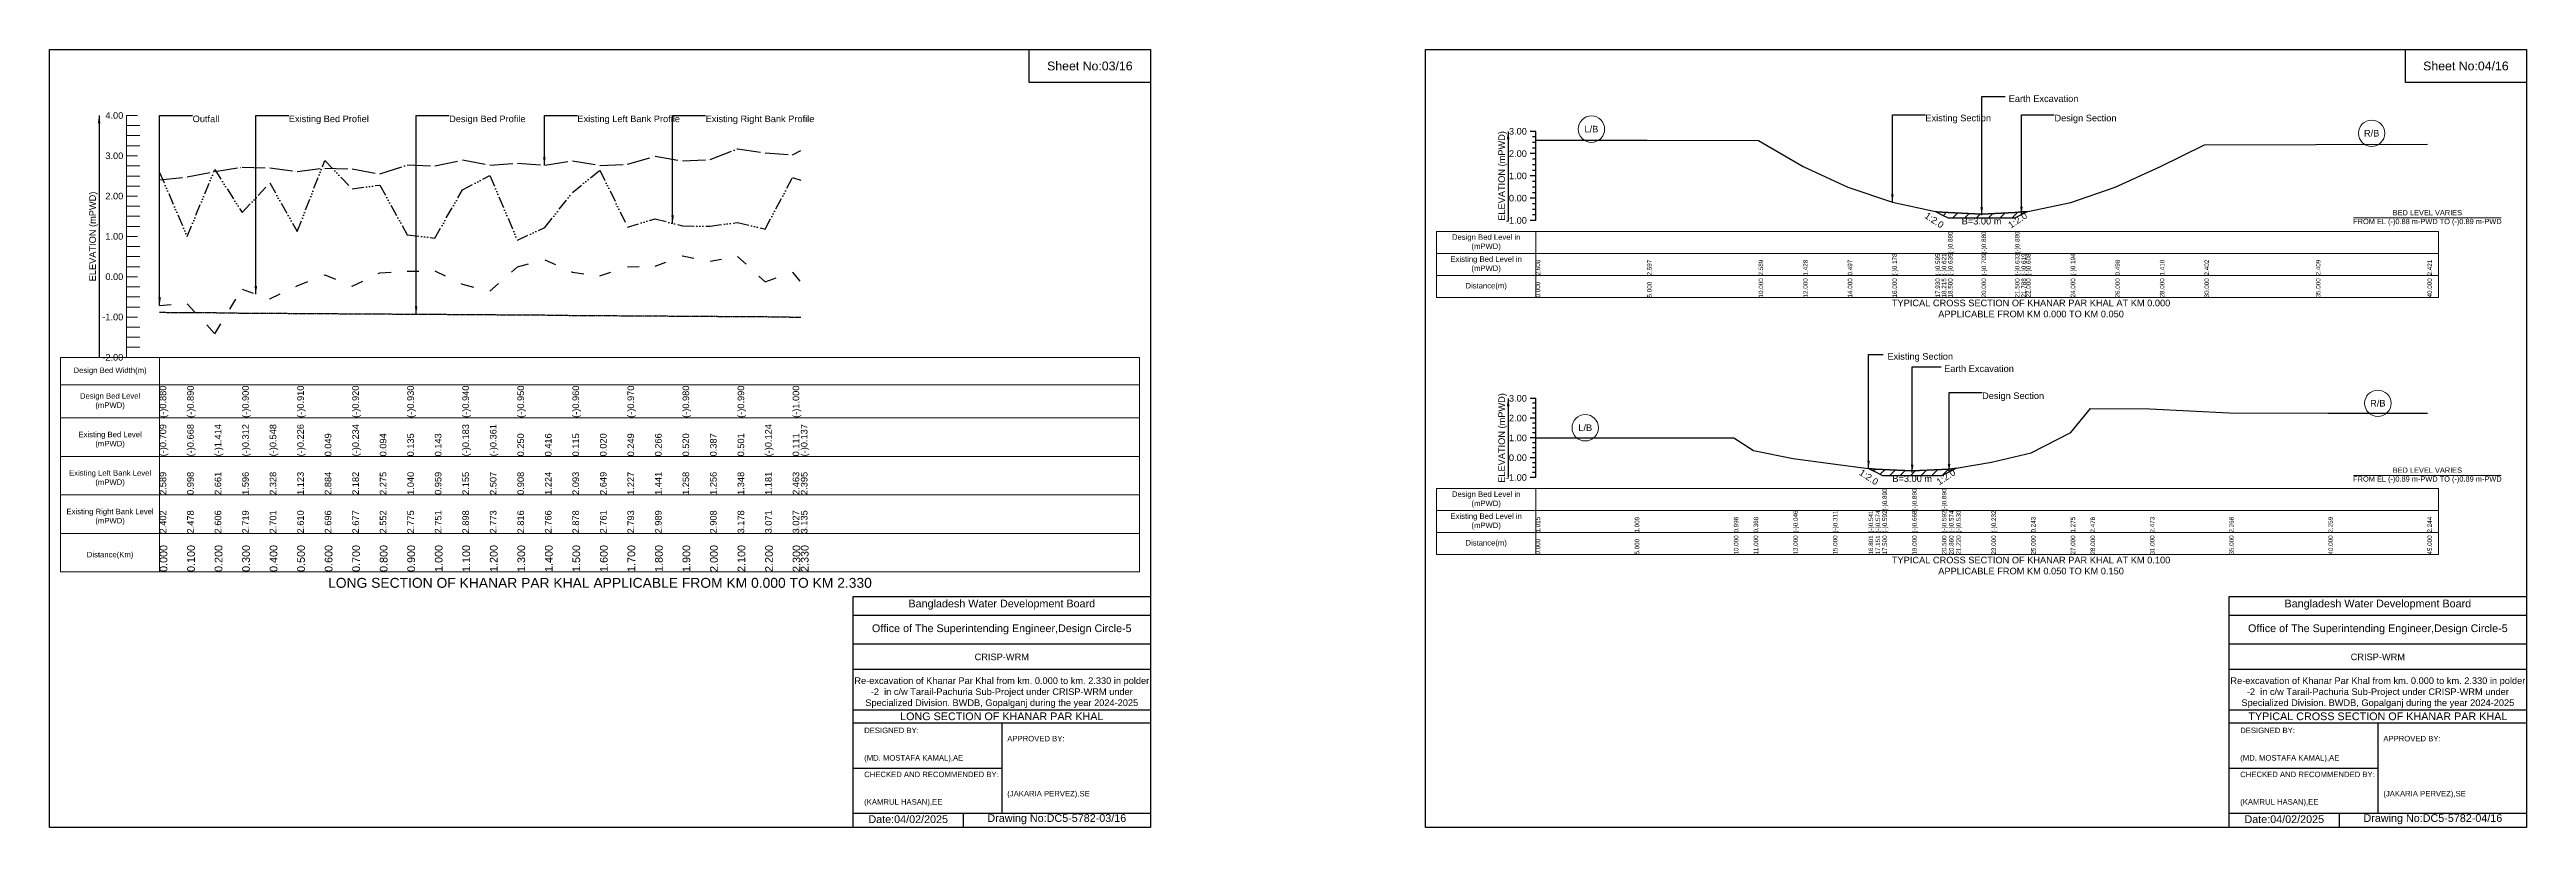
# Model space of a CAD drawing. Header units: inches. Extents: x 91000 to 268000, y -5656 to 7228.
# Drawn here: x 120000 to 138000, y -5656 to 0 of the extents above; entities that cross this region are included whole.
import ezdxf

# ---------------------------------------------------------------- set-up
doc = ezdxf.new("R2010")
doc.units = ezdxf.units.IN
doc.header["$LTSCALE"] = 7
doc.header["$MEASUREMENT"] = 0
for name, pattern in [('ACAD_ISO03W100', [30, 12, -18]), ('ACAD_ISO04W100', [30, 24, -3, 0, -3]), ('ACAD_ISO14W100', [24, 12, -3, 0, -3, 0, -3, 0, -3]), ('CENTER', [2, 1.25, -0.25, 0.25, -0.25])]:
    doc.linetypes.add(name, pattern=pattern)
for name, color, linetype, lineweight in [('Cross section Data Border', 7, 'Continuous', 9), ('Cross Section Labels', 7, 'Continuous', 9), ('Design Bed Level Long Section', 7, 'CENTER', 25), ('Existing Bed Level for Long Section', 7, 'ACAD_ISO03W100', 25), ('Existing Left Bank of Long section', 7, 'ACAD_ISO04W100', 25), ('Existing Right Bank of Long Section', 7, 'ACAD_ISO14W100', 25), ('Existing_Bed_Level for Xsection', 7, 'Continuous', 25), ('Long Section Border', 7, 'Continuous', 9), ('Long Section Labels', 7, 'Continuous', 9), ('Vscale for Long Section', 7, 'Continuous', 9)]:
    doc.layers.add(name, color=color, linetype=linetype, lineweight=lineweight)
doc.styles.get("Standard").update_dxf_attribs({"font": 'arial.ttf'})
doc.dimstyles.get("Standard").update_dxf_attribs({"dimtxt": 0.18, "dimasz": 0.18, "dimexe": 0.18, "dimexo": 0.0625, "dimgap": 0.09, "dimtad": 0, "dimtih": 1, "dimtoh": 1, "dimdec": 4, "dimzin": 0, "dimdsep": 46, "dimtxsty": 'Standard', "dimcen": 0.09, "dimadec": 0, "dimazin": 0, "dimtfac": 1, "dimtdec": 4, "dimtofl": 0, "dimtmove": 0, "dimatfit": 3, "dimfxl": 1, "dimtolj": 1, "dimtzin": 0, "dimarcsym": 0})

msp = doc.modelspace()

# ---------------------------------------------------------------- hatches: boundary and pattern name
at = {"layer": 'Existing_Bed_Level for Xsection'}
h = msp.add_hatch(dxfattribs=at)
h.set_pattern_fill('ANSI31', color=256, scale=486, style=0)
h.paths.add_polyline_path([(133705, -1177), (133716, -1183), (133751, -1201), (133797, -1224), (134040, -1224), (134283, -1224), (134330, -1200), (134364, -1183), (134376, -1177), (134364, -1180), (134330, -1181), (134283, -1184), (134040, -1196), (133797, -1184), (133751, -1182), (133716, -1180)])
h = msp.add_hatch(dxfattribs=at)
h.set_pattern_fill('ANSI31', color=256, scale=432, style=0)
h.paths.add_polyline_path([(133219, -3046), (133248, -3060), (133270, -3071), (133320, -3096), (133536, -3096), (133752, -3096), (133804, -3070), (133824, -3060), (133856, -3044), (133824, -3049), (133804, -3050), (133752, -3053), (133536, -3064), (133320, -3053), (133270, -3050), (133248, -3049)])

# ---------------------------------------------------------------- linework, layer by layer
for points in [[(120000, 0), (128000, 0), (128000, -5656), (120000, -5656)], [(127120, 0), (128000, 0), (128000, -240), (127120, -240)], [(130000, 0), (138000, 0), (138000, -5656), (130000, -5656)], [(137120, 0), (138000, 0), (138000, -240), (137120, -240)]]:
    msp.add_lwpolyline(points, close=True)
for points in [[(125840, -5656), (125840, -3976), (128000, -3976)], [(125840, -4112), (128000, -4112)], [(135840, -5656), (135840, -3976), (138000, -3976)], [(135840, -4112), (138000, -4112)], [(125840, -4320), (128000, -4320)], [(135840, -4320), (138000, -4320)], [(125840, -4504), (128000, -4504)], [(135840, -4504), (138000, -4504)], [(125840, -4800), (128000, -4800)], [(135840, -4800), (138000, -4800)], [(125840, -4896), (128000, -4896)], [(126920, -4896), (126920, -5552)], [(135840, -4896), (138000, -4896)], [(136920, -4896), (136920, -5552)], [(125840, -5224), (126920, -5224)], [(135840, -5224), (136920, -5224)], [(125840, -5552), (128000, -5552)], [(126640, -5552), (126640, -5656)], [(135840, -5552), (138000, -5552)], [(136640, -5552), (136640, -5656)]]:
    msp.add_lwpolyline(points)
at = {"layer": 'Cross section Data Border'}
for points in [[(130080, -1323), (137360, -1323), (137360, -1803), (130080, -1803)], [(130080, -3192), (137360, -3192), (137360, -3672), (130080, -3672)]]:
    msp.add_lwpolyline(points, close=True, dxfattribs=at)
for points in [[(130800, -1323), (130800, -1803)], [(130080, -1483), (137360, -1483)], [(130080, -1643), (137360, -1643)], [(130800, -3192), (130800, -3672)], [(130080, -3352), (137360, -3352)], [(130080, -3512), (137360, -3512)]]:
    msp.add_lwpolyline(points, dxfattribs=at)
at = {"layer": 'Cross Section Labels'}
for points in [[(136744, -1224), (137816, -1224)], [(136744, -3096), (137816, -3096)]]:
    msp.add_lwpolyline(points, dxfattribs=at)
for centre in [(131205, -579), (136875, -609), (136920, -2572), (131160, -2750)]:
    msp.add_circle(centre, 96, dxfattribs=at)
at = {"layer": 'Design Bed Level Long Section'}
msp.add_lwpolyline([(120800, -1910), (121000, -1913), (121200, -1913), (121400, -1916), (121600, -1916), (121800, -1919), (122000, -1919), (122200, -1922), (122400, -1922), (122600, -1924), (122800, -1924), (123000, -1927), (123200, -1927), (123400, -1930), (123600, -1930), (123800, -1933), (124000, -1933), (124200, -1936), (124400, -1936), (124600, -1939), (124800, -1939), (125000, -1942), (125200, -1942), (125400, -1945), (125460, -1945)], dxfattribs=at)
at = {"layer": 'Existing Bed Level for Long Section'}
msp.add_lwpolyline([(120800, -1860), (121000, -1848), (121200, -2066), (121400, -1743), (121600, -1813), (121800, -1718), (122000, -1638), (122200, -1721), (122400, -1624), (122600, -1612), (122800, -1610), (123000, -1706), (123200, -1758), (123400, -1579), (123600, -1530), (123800, -1618), (124000, -1646), (124200, -1579), (124400, -1574), (124600, -1500), (124800, -1539), (125000, -1505), (125200, -1688), (125400, -1619), (125460, -1692)], dxfattribs=at)
at = {"layer": 'Existing Left Bank of Long section'}
msp.add_lwpolyline([(120800, -948), (121000, -926), (121200, -888), (121400, -855), (121600, -861), (121800, -887), (122000, -862), (122200, -868), (122400, -904), (122600, -839), (122800, -846), (123000, -803), (123200, -840), (123400, -827), (123600, -842), (123800, -809), (124000, -843), (124200, -834), (124400, -776), (124600, -809), (124800, -800), (125000, -721), (125200, -752), (125400, -765), (125460, -733)], dxfattribs=at)
at = {"layer": 'Existing Right Bank of Long Section'}
msp.add_lwpolyline([(120800, -893), (121000, -1360), (121200, -872), (121400, -1184), (121600, -970), (121800, -1323), (122000, -807), (122200, -1013), (122400, -985), (122600, -1347), (122800, -1371), (123000, -1021), (123200, -917), (123400, -1386), (123600, -1293), (123800, -1039), (124000, -876), (124200, -1292), (124400, -1230), (124600, -1283), (124800, -1284), (125000, -1257), (125200, -1306), (125400, -930), (125460, -950)], dxfattribs=at)
at = {"layer": 'Existing_Bed_Level for Xsection'}
for points in [[(130800, -595), (130760, -595)], [(130800, -636), (130776, -636)], [(130800, -676), (130776, -676)], [(130800, -717), (130776, -717)], [(130800, -1243), (130800, -1081), (130800, -919), (130800, -757), (130800, -595)], [(130800, -659), (131610, -660), (132420, -662), (132744, -850), (133068, -1001), (133392, -1110), (133705, -1177), (133716, -1180), (133751, -1182), (133797, -1184), (133797, -1184), (134040, -1196), (134040, -1196), (134283, -1184), (134283, -1184), (134330, -1181), (134364, -1180), (134376, -1177), (134688, -1113), (135012, -1000), (135336, -853), (135660, -692), (136470, -691), (137280, -689)], [(130800, -757), (130760, -757)], [(130800, -798), (130776, -798)], [(130800, -838), (130776, -838)], [(130800, -879), (130776, -879)], [(130800, -919), (130760, -919)], [(130800, -960), (130776, -960)], [(130800, -1000), (130776, -1000)], [(130800, -1041), (130776, -1041)], [(130800, -1081), (130760, -1081)], [(130800, -1243), (130760, -1243)], [(130800, -1122), (130776, -1122)], [(130800, -1162), (130776, -1162)], [(130800, -1203), (130776, -1203)], [(130800, -2536), (130760, -2536)], [(130800, -2680), (130760, -2680)], [(130800, -2572), (130776, -2572)], [(130800, -2608), (130776, -2608)], [(130800, -2644), (130776, -2644)], [(130800, -3112), (130800, -2968), (130800, -2824), (130800, -2680), (130800, -2536)], [(130800, -2822), (131520, -2823), (132240, -2824), (132384, -2915), (132672, -2974), (132960, -3013), (133219, -3046), (133248, -3049), (133270, -3050), (133320, -3053), (133320, -3053), (133536, -3064), (133536, -3064), (133752, -3053), (133752, -3053), (133804, -3050), (133824, -3049), (133856, -3044), (134112, -3001), (134400, -2933), (134688, -2784), (134832, -2611), (135264, -2612), (135840, -2641), (136560, -2643), (137280, -2645)], [(130800, -2824), (130760, -2824)], [(130800, -2716), (130776, -2716)], [(130800, -2752), (130776, -2752)], [(130800, -2788), (130776, -2788)], [(130800, -2860), (130776, -2860)], [(130800, -2968), (130760, -2968)], [(130800, -2896), (130776, -2896)], [(130800, -2932), (130776, -2932)], [(130800, -3004), (130776, -3004)], [(130800, -3040), (130776, -3040)], [(130800, -3112), (130760, -3112)], [(130800, -3076), (130776, -3076)]]:
    msp.add_lwpolyline(points, dxfattribs=at)
for points in [[(133705, -1177), (133716, -1183), (133751, -1201), (133797, -1224), (133797, -1224), (134040, -1224), (134040, -1224), (134283, -1224), (134283, -1224), (134330, -1200), (134364, -1183), (134376, -1177), (134364, -1180), (134330, -1181), (134283, -1184), (134283, -1184), (134040, -1196), (134040, -1196), (133797, -1184), (133797, -1184), (133751, -1182), (133716, -1180)], [(133219, -3046), (133219, -3046), (133248, -3060), (133270, -3071), (133320, -3096), (133320, -3096), (133536, -3096), (133536, -3096), (133752, -3096), (133752, -3096), (133804, -3070), (133824, -3060), (133856, -3044), (133856, -3044), (133856, -3044), (133824, -3049), (133804, -3050), (133752, -3053), (133752, -3053), (133536, -3064), (133536, -3064), (133320, -3053), (133320, -3053), (133270, -3050), (133248, -3049), (133219, -3046)]]:
    msp.add_lwpolyline(points, close=True, dxfattribs=at)
at = {"layer": 'Long Section Border'}
msp.add_lwpolyline([(120080, -2238), (127920, -2238), (127920, -3798), (120080, -3798)], close=True, dxfattribs=at)
for points in [[(120800, -2238), (120800, -3798)], [(120080, -2438), (127920, -2438)], [(120080, -2678), (127920, -2678)], [(120080, -2958), (127920, -2958)], [(120080, -3238), (127920, -3238)], [(120080, -3518), (127920, -3518)]]:
    msp.add_lwpolyline(points, dxfattribs=at)
at = {"layer": 'Vscale for Long Section'}
for points in [[(120560, -2238), (120560, -1945), (120560, -1652), (120560, -1359), (120560, -1066), (120560, -773), (120560, -480)], [(120560, -480), (120640, -480)], [(120560, -553), (120656, -553)], [(120560, -626), (120656, -626)], [(120560, -700), (120656, -700)], [(120560, -773), (120640, -773)], [(120560, -846), (120656, -846)], [(120560, -920), (120656, -920)], [(120560, -993), (120656, -993)], [(120560, -1066), (120640, -1066)], [(120560, -1139), (120656, -1139)], [(120560, -1212), (120656, -1212)], [(120560, -1286), (120656, -1286)], [(120560, -1359), (120640, -1359)], [(120560, -1432), (120656, -1432)], [(120560, -1506), (120656, -1506)], [(120560, -1579), (120656, -1579)], [(120560, -1652), (120640, -1652)], [(120560, -1725), (120656, -1725)], [(120560, -1798), (120656, -1798)], [(120560, -1872), (120656, -1872)], [(120560, -1945), (120640, -1945)], [(120560, -2018), (120656, -2018)], [(120560, -2092), (120656, -2092)], [(120560, -2165), (120656, -2165)], [(120560, -2238), (120640, -2238)]]:
    msp.add_lwpolyline(points, dxfattribs=at)

# ---------------------------------------------------------------- texts
at = {"attachment_point": 5}
for s, insert, char_height in [('Sheet No:03/16', (127560, -120), 64), ('Sheet No:04/16', (137560, -120), 64), ('Bangladesh Water Development Board', (126920, -4036), 56), ('Bangladesh Water Development Board', (136920, -4036), 56), ('Office of The Superintending Engineer,Design Circle-5', (126920, -4216), 56), ('Office of The Superintending Engineer,Design Circle-5', (136920, -4216), 56)]:
    msp.add_mtext(s, dxfattribs=dict(at, insert=insert, char_height=char_height))
for s, insert, char_height, width, attachment_point in [('CRISP-WRM', (126920, -4416), 48, 2240, 5), ('CRISP-WRM', (136920, -4416), 48, 2240, 5), ('Re-excavation of Khanar Par Khal from km. 0.000 to km. 2.330 in polder -2  in c/w Tarail-Pachuria Sub-Project under CRISP-WRM under Specialized Division. BWDB, Gopalganj during the year 2024-2025', (126920, -4676), 48, 2160, 5), ('Re-excavation of Khanar Par Khal from km. 0.000 to km. 2.330 in polder -2  in c/w Tarail-Pachuria Sub-Project under CRISP-WRM under Specialized Division. BWDB, Gopalganj during the year 2024-2025', (136920, -4676), 48, 2160, 5), ('LONG SECTION OF KHANAR PAR KHAL', (126920, -4848), 56, 2240, 5), ('TYPICAL CROSS SECTION OF KHANAR PAR KHAL', (136920, -4848), 56, 2240, 5), ('DESIGNED BY:^J^J^J(MD. MOSTAFA KAMAL),AE', (125920, -5056), 40, 1120, 4), ('APPROVED BY:^J^J^J^J^J^J(JAKARIA PERVEZ),SE', (126960, -5216), 40, 1120, 4), ('DESIGNED BY:^J^J^J(MD. MOSTAFA KAMAL),AE', (135920, -5056), 40, 1120, 4), ('APPROVED BY:^J^J^J^J^J^J(JAKARIA PERVEZ),SE', (136960, -5216), 40, 1120, 4), ('CHECKED AND RECOMMENDED BY:^J^J^J(KAMRUL HASAN),EE', (125920, -5376), 40, 1120, 4), ('CHECKED AND RECOMMENDED BY:^J^J^J(KAMRUL HASAN),EE', (135920, -5376), 40, 1120, 4), ('Date:04/02/2025', (126240, -5596), 56, 1120, 5), ('Drawing No:DC5-5782-03/16', (127320, -5596), 56, 1760, 5), ('Date:04/02/2025', (136240, -5596), 56, 1120, 5), ('Drawing No:DC5-5782-04/16', (137320, -5596), 56, 1760, 5)]:
    msp.add_mtext(s, dxfattribs=dict(insert=insert, char_height=char_height, width=width, attachment_point=attachment_point))
at = {"layer": 'Cross section Data Border', "char_height": 40, "width": 640, "attachment_point": 5}
for s, insert in [('Design Bed Level in (mPWD)', (130440, -1403)), ('Existing Bed Level in (mPWD)', (130440, -1563)), ('Distance(m)', (130440, -1723)), ('Design Bed Level in (mPWD)', (130440, -3272)), ('Existing Bed Level in (mPWD)', (130440, -3432)), ('Distance(m)', (130440, -3592))]:
    msp.add_mtext(s, dxfattribs=dict(at, insert=insert))
at = {"layer": 'Cross Section Labels'}
for s, insert, char_height, attachment_point in [('Earth Excavation', (134237, -333), 48, 1), ('Existing Section', (133632, -474), 48, 1), ('Design Section', (134570, -474), 48, 1), ('L/B', (131205, -579), 48, 5), ('R/B', (136875, -609), 48, 5), ('B=3.00 m', (134040, -1224), 48, 2), ('BED LEVEL VARIES ^JFROM EL (-)0.88 m-PWD TO (-)0.89 m-PWD', (137280, -1224), 38.4, 5), ('TYPICAL CROSS SECTION OF KHANAR PAR KHAL AT KM 0.000^JAPPLICABLE FROM KM 0.000 TO KM 0.050', (134400, -1883), 48, 5), ('Existing Section', (133356, -2207), 48, 1), ('Earth Excavation', (133768, -2296), 48, 1), ('Design Section', (134044, -2493), 48, 1), ('R/B', (136920, -2572), 48, 5), ('L/B', (131160, -2750), 48, 5), ('BED LEVEL VARIES ^JFROM EL (-)0.89 m-PWD TO (-)0.89 m-PWD', (137280, -3096), 38.4, 5), ('B=3.00 m', (133536, -3096), 48, 2), ('TYPICAL CROSS SECTION OF KHANAR PAR KHAL AT KM 0.100^JAPPLICABLE FROM KM 0.050 TO KM 0.150', (134400, -3752), 48, 5)]:
    msp.add_mtext(s, dxfattribs=dict(at, insert=insert, char_height=char_height, attachment_point=attachment_point))
at = {"layer": 'Cross Section Labels', "char_height": 48, "attachment_point": 2}
for insert, rotation in [((133710, -1221), 326.3099), ((134289, -1221), 33.6901), ((133234, -3089), 326.3099), ((133768, -3088), 33.6901)]:
    msp.add_mtext('1:2.0', dxfattribs=dict(at, insert=insert, rotation=rotation))
at = {"layer": 'Existing_Bed_Level for Xsection', "rotation": 90}
for s, insert, char_height, attachment_point in [('ELEVATION (mPWD)', (130560, -919), 48, 5), ('(-)0.880', (133797, -1483), 32.8, 1), ('(-)0.880', (134040, -1483), 32.8, 1), ('(-)0.880', (134283, -1483), 32.8, 1), ('2.608', (130800, -1643), 32.8, 1), ('2.597', (131610, -1643), 32.8, 1), ('2.589', (132420, -1643), 32.8, 1), ('1.428', (132744, -1643), 32.8, 1), ('0.497', (133068, -1643), 32.8, 1), ('(-)0.178', (133392, -1643), 32.8, 1), ('(-)0.595', (133705, -1643), 32.8, 1), ('(-)0.621', (133751, -1643), 32.8, 1), ('(-)0.635', (133797, -1643), 32.8, 1), ('(-)0.709', (134040, -1643), 32.8, 1), ('(-)0.633', (134283, -1643), 32.8, 1), ('(-)0.619', (134330, -1643), 32.8, 1), ('(-)0.608', (134364, -1643), 32.8, 1), ('(-)0.194', (134688, -1643), 32.8, 1), ('0.498', (135012, -1643), 32.8, 1), ('1.410', (135336, -1643), 32.8, 1), ('2.402', (135660, -1643), 32.8, 1), ('2.409', (136470, -1643), 32.8, 1), ('2.421', (137280, -1643), 32.8, 1), ('0.000', (130800, -1803), 32.8, 1), ('5.000', (131610, -1803), 32.8, 1), ('10.000', (132420, -1803), 32.8, 1), ('12.000', (132744, -1803), 32.8, 1), ('14.000', (133068, -1803), 32.8, 1), ('16.000', (133392, -1803), 32.8, 1), ('17.930', (133705, -1803), 32.8, 1), ('18.215', (133751, -1803), 32.8, 1), ('18.500', (133797, -1803), 32.8, 1), ('20.000', (134040, -1803), 32.8, 1), ('21.500', (134283, -1803), 32.8, 1), ('21.788', (134330, -1803), 32.8, 1), ('22.000', (134364, -1803), 32.8, 1), ('24.000', (134688, -1803), 32.8, 1), ('26.000', (135012, -1803), 32.8, 1), ('28.000', (135336, -1803), 32.8, 1), ('30.000', (135660, -1803), 32.8, 1), ('35.000', (136470, -1803), 32.8, 1), ('40.000', (137280, -1803), 32.8, 1), ('ELEVATION (mPWD)', (130560, -2824), 48, 5), ('(-)0.890', (133320, -3352), 32.8, 1), ('(-)0.890', (133536, -3352), 32.8, 1), ('(-)0.890', (133752, -3352), 32.8, 1), ('1.015', (130800, -3512), 32.8, 1), ('1.009', (131520, -3512), 32.8, 1), ('0.998', (132240, -3512), 32.8, 1), ('0.368', (132384, -3512), 32.8, 1), ('(-)0.046', (132672, -3512), 32.8, 1), ('(-)0.311', (132960, -3512), 32.8, 1), ('(-)0.541', (133219, -3512), 32.8, 1), ('(-)0.574', (133270, -3512), 32.8, 1), ('(-)0.592', (133320, -3512), 32.8, 1), ('(-)0.668', (133536, -3512), 32.8, 1), ('(-)0.592', (133752, -3512), 32.8, 1), ('(-)0.574', (133804, -3512), 32.8, 1), ('(-)0.530', (133856, -3512), 32.8, 1), ('(-)0.232', (134112, -3512), 32.8, 1), ('0.243', (134400, -3512), 32.8, 1), ('1.275', (134688, -3512), 32.8, 1), ('2.478', (134832, -3512), 32.8, 1), ('2.473', (135264, -3512), 32.8, 1), ('2.268', (135840, -3512), 32.8, 1), ('2.259', (136560, -3512), 32.8, 1), ('2.244', (137280, -3512), 32.8, 1), ('0.000', (130800, -3672), 32.8, 1), ('5.000', (131520, -3672), 32.8, 1), ('10.000', (132240, -3672), 32.8, 1), ('11.000', (132384, -3672), 32.8, 1), ('13.000', (132672, -3672), 32.8, 1), ('15.000', (132960, -3672), 32.8, 1), ('16.801', (133219, -3672), 32.8, 1), ('17.151', (133270, -3672), 32.8, 1), ('17.500', (133320, -3672), 32.8, 1), ('19.000', (133536, -3672), 32.8, 1), ('20.500', (133752, -3672), 32.8, 1), ('20.860', (133804, -3672), 32.8, 1), ('21.220', (133856, -3672), 32.8, 1), ('23.000', (134112, -3672), 32.8, 1), ('25.000', (134400, -3672), 32.8, 1), ('27.000', (134688, -3672), 32.8, 1), ('28.000', (134832, -3672), 32.8, 1), ('31.000', (135264, -3672), 32.8, 1), ('35.000', (135840, -3672), 32.8, 1), ('40.000', (136560, -3672), 32.8, 1), ('45.000', (137280, -3672), 32.8, 1)]:
    msp.add_mtext(s, dxfattribs=dict(at, insert=insert, char_height=char_height, attachment_point=attachment_point))
at = {"layer": 'Existing_Bed_Level for Xsection', "char_height": 48, "attachment_point": 6}
for s, insert in [('3.00', (130736, -595)), ('2.00', (130736, -757)), ('1.00', (130736, -919)), ('0.00', (130736, -1081)), ('-1.00', (130736, -1243)), ('3.00', (130736, -2536)), ('2.00', (130736, -2680)), ('1.00', (130736, -2824)), ('0.00', (130736, -2968)), ('-1.00', (130736, -3112))]:
    msp.add_mtext(s, dxfattribs=dict(at, insert=insert))
at = {"layer": 'Long Section Border', "attachment_point": 5}
for s, insert, char_height in [('Design Bed Width(m)', (120440, -2338), 40), ('Design Bed Level^J(mPWD)', (120440, -2558), 40), ('Existing Bed Level^J(mPWD)', (120440, -2838), 40), ('Existing Left Bank Level^J(mPWD)', (120440, -3118), 40), ('Existing Right Bank Level^J(mPWD)', (120440, -3398), 40), ('Distance(Km)', (120440, -3678), 40), ('LONG SECTION OF KHANAR PAR KHAL APPLICABLE FROM KM 0.000 TO KM 2.330', (124000, -3878), 72)]:
    msp.add_mtext(s, dxfattribs=dict(at, insert=insert, char_height=char_height))
at = {"layer": 'Long Section Labels', "char_height": 48, "attachment_point": 1}
for s, insert in [('Outfall', (121040, -480)), ('Existing Bed Profiel', (121739, -480)), ('Design Bed Profile', (122904, -480)), ('Existing Left Bank Profile', (123836, -480)), ('Existing Right Bank Profile', (124768, -480))]:
    msp.add_mtext(s, dxfattribs=dict(at, insert=insert))
at = {"layer": 'Vscale for Long Section', "char_height": 48, "attachment_point": 6}
for s, insert in [('4.00', (120536, -480)), ('3.00', (120536, -773)), ('2.00', (120536, -1066)), ('1.00', (120536, -1359)), ('0.00', (120536, -1652)), ('-1.00', (120536, -1945)), ('-2.00', (120536, -2238))]:
    msp.add_mtext(s, dxfattribs=dict(at, insert=insert))
at = {"layer": 'Vscale for Long Section', "rotation": 90}
for s, insert, char_height, attachment_point in [('ELEVATION (mPWD)', (120320, -1359), 48, 5), ('(-)0.880', (120800, -2678), 48, 1), ('(-)0.890', (121000, -2678), 48, 1), ('(-)0.890', (121000, -2678), 48, 1), ('(-)0.900', (121400, -2678), 48, 1), ('(-)0.900', (121400, -2678), 48, 1), ('(-)0.910', (121800, -2678), 48, 1), ('(-)0.910', (121800, -2678), 48, 1), ('(-)0.920', (122200, -2678), 48, 1), ('(-)0.920', (122200, -2678), 48, 1), ('(-)0.930', (122600, -2678), 48, 1), ('(-)0.930', (122600, -2678), 48, 1), ('(-)0.940', (123000, -2678), 48, 1), ('(-)0.940', (123000, -2678), 48, 1), ('(-)0.950', (123400, -2678), 48, 1), ('(-)0.950', (123400, -2678), 48, 1), ('(-)0.960', (123800, -2678), 48, 1), ('(-)0.960', (123800, -2678), 48, 1), ('(-)0.970', (124200, -2678), 48, 1), ('(-)0.970', (124200, -2678), 48, 1), ('(-)0.980', (124600, -2678), 48, 1), ('(-)0.980', (124600, -2678), 48, 1), ('(-)0.990', (125000, -2678), 48, 1), ('(-)0.990', (125000, -2678), 48, 1), ('(-)1.000', (125400, -2678), 48, 1), ('(-)1.000', (125400, -2678), 48, 1), ('(-)0.709', (120800, -2958), 48, 1), ('(-)0.668', (121000, -2958), 48, 1), ('(-)1.414', (121200, -2958), 48, 1), ('(-)0.312', (121400, -2958), 48, 1), ('(-)0.548', (121600, -2958), 48, 1), ('(-)0.226', (121800, -2958), 48, 1), ('0.049', (122000, -2958), 48, 1), ('(-)0.234', (122200, -2958), 48, 1), ('0.094', (122400, -2958), 48, 1), ('0.135', (122600, -2958), 48, 1), ('0.143', (122800, -2958), 48, 1), ('(-)0.183', (123000, -2958), 48, 1), ('(-)0.361', (123200, -2958), 48, 1), ('0.250', (123400, -2958), 48, 1), ('0.416', (123600, -2958), 48, 1), ('0.115', (123800, -2958), 48, 1), ('0.020', (124000, -2958), 48, 1), ('0.249', (124200, -2958), 48, 1), ('0.266', (124400, -2958), 48, 1), ('0.520', (124600, -2958), 48, 1), ('0.387', (124800, -2958), 48, 1), ('0.501', (125000, -2958), 48, 1), ('(-)0.124', (125200, -2958), 48, 1), ('0.111', (125400, -2958), 48, 1), ('(-)0.137', (125460, -2958), 48, 1), ('2.589', (120800, -3238), 48, 1), ('0.998', (121000, -3238), 48, 1), ('2.661', (121200, -3238), 48, 1), ('1.596', (121400, -3238), 48, 1), ('2.328', (121600, -3238), 48, 1), ('1.123', (121800, -3238), 48, 1), ('2.884', (122000, -3238), 48, 1), ('2.182', (122200, -3238), 48, 1), ('2.275', (122400, -3238), 48, 1), ('1.040', (122600, -3238), 48, 1), ('0.959', (122800, -3238), 48, 1), ('2.155', (123000, -3238), 48, 1), ('2.507', (123200, -3238), 48, 1), ('0.908', (123400, -3238), 48, 1), ('1.224', (123600, -3238), 48, 1), ('2.093', (123800, -3238), 48, 1), ('2.649', (124000, -3238), 48, 1), ('1.227', (124200, -3238), 48, 1), ('1.441', (124400, -3238), 48, 1), ('1.258', (124600, -3238), 48, 1), ('1.256', (124800, -3238), 48, 1), ('1.348', (125000, -3238), 48, 1), ('1.181', (125200, -3238), 48, 1), ('2.463', (125400, -3238), 48, 1), ('2.395', (125460, -3238), 48, 1), ('2.402', (120800, -3518), 48, 1), ('2.478', (121000, -3518), 48, 1), ('2.606', (121200, -3518), 48, 1), ('2.719', (121400, -3518), 48, 1), ('2.701', (121600, -3518), 48, 1), ('2.610', (121800, -3518), 48, 1), ('2.696', (122000, -3518), 48, 1), ('2.677', (122200, -3518), 48, 1), ('2.552', (122400, -3518), 48, 1), ('2.775', (122600, -3518), 48, 1), ('2.751', (122800, -3518), 48, 1), ('2.898', (123000, -3518), 48, 1), ('2.773', (123200, -3518), 48, 1), ('2.816', (123400, -3518), 48, 1), ('2.766', (123600, -3518), 48, 1), ('2.878', (123800, -3518), 48, 1), ('2.878', (123800, -3518), 48, 1), ('2.761', (124000, -3518), 48, 1), ('2.793', (124200, -3518), 48, 1), ('2.989', (124400, -3518), 48, 1), ('2.908', (124800, -3518), 48, 1), ('3.178', (125000, -3518), 48, 1), ('3.071', (125200, -3518), 48, 1), ('3.027', (125400, -3518), 48, 1), ('3.135', (125460, -3518), 48, 1), ('0.000', (120800, -3798), 56, 1), ('0.100', (121000, -3798), 56, 1), ('0.200', (121200, -3798), 56, 1), ('0.300', (121400, -3798), 56, 1), ('0.400', (121600, -3798), 56, 1), ('0.500', (121800, -3798), 56, 1), ('0.600', (122000, -3798), 56, 1), ('0.700', (122200, -3798), 56, 1), ('0.800', (122400, -3798), 56, 1), ('0.900', (122600, -3798), 56, 1), ('1.000', (122800, -3798), 56, 1), ('1.100', (123000, -3798), 56, 1), ('1.200', (123200, -3798), 56, 1), ('1.300', (123400, -3798), 56, 1), ('1.400', (123600, -3798), 56, 1), ('1.500', (123800, -3798), 56, 1), ('1.600', (124000, -3798), 56, 1), ('1.700', (124200, -3798), 56, 1), ('1.800', (124400, -3798), 56, 1), ('1.900', (124600, -3798), 56, 1), ('2.000', (124800, -3798), 56, 1), ('2.100', (125000, -3798), 56, 1), ('2.200', (125200, -3798), 56, 1), ('2.300', (125400, -3798), 56, 1), ('2.330', (125460, -3798), 56, 1)]:
    msp.add_mtext(s, dxfattribs=dict(at, insert=insert, char_height=char_height, attachment_point=attachment_point))

# ---------------------------------------------------------------- leaders
at = {"layer": 'Cross Section Labels', "annotation_type": 0, "has_hookline": 1, "hookline_direction": 0}
for points, text_width in [([(134041, -1205), (134041, -341), (134211, -341)], 497), ([(133392, -1110), (133392, -474), (133632, -474)], 467), ([(134330, -1200), (134330, -474), (134569, -474)], 441), ([(133219, -3046), (133219, -2218), (133326, -2218)], 467), ([(133536, -3075), (133536, -2308), (133746, -2308)], 497), ([(133804, -3070), (133804, -2493), (134044, -2493)], 441)]:
    msp.add_leader(points, dimstyle='Standard', override={"dimasz": 57.6}, dxfattribs=dict(at, text_width=text_width))
at = {"layer": 'Existing_Bed_Level for Xsection'}
for points in [[(130600, -595), (130600, -1243)], [(130600, -2536), (130600, -3112)]]:
    msp.add_leader(points, dimstyle='Standard', override={"dimasz": 57.6}, dxfattribs=at)
at = {"layer": 'Long Section Labels', "annotation_type": 0, "has_hookline": 1, "hookline_direction": 0}
for points, text_width in [([(120800, -1860), (120800, -480), (121040, -480)], 186), ([(121499, -1778), (121499, -480), (121739, -480)], 571), ([(122664, -1924), (122664, -480), (122904, -480)], 547), ([(123596, -841), (123596, -480), (123836, -480)], 737), ([(124528, -1264), (124528, -480), (124768, -480)], 782)]:
    msp.add_leader(points, dimstyle='Standard', override={"dimasz": 57.6}, dxfattribs=dict(at, text_width=text_width))
at = {"layer": 'Vscale for Long Section'}
msp.add_leader([(120360, -480), (120360, -2238)], dimstyle='Standard', override={"dimasz": 57.6}, dxfattribs=at)

doc.saveas('drawing.dxf')
